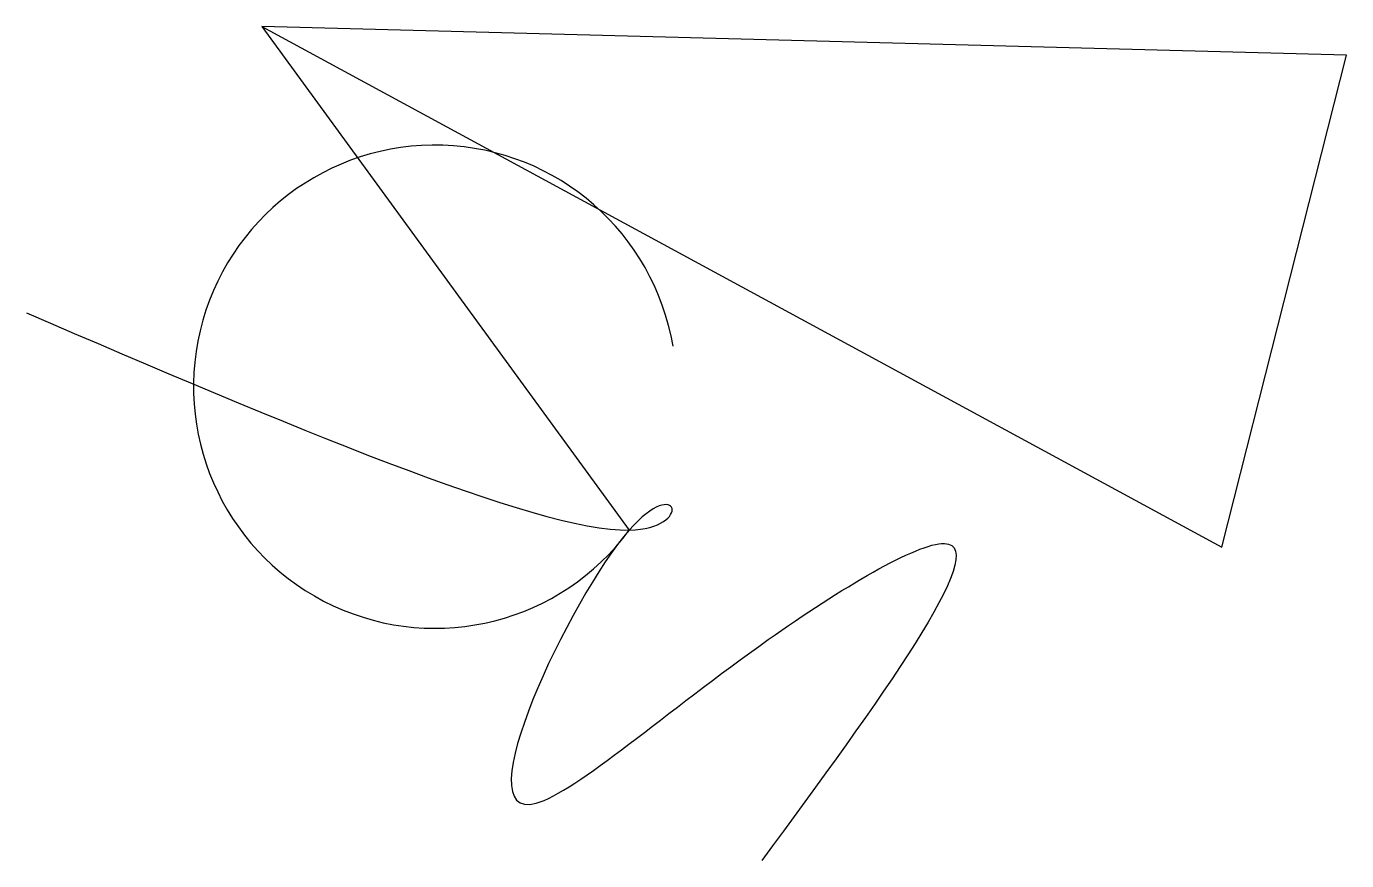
# Model space of a CAD drawing. Header units: inches. Extents: x 13.3 to 28.4, y 5.7 to 15.3.
import ezdxf

# ---------------------------------------------------------------- set-up
doc = ezdxf.new("R2010")
doc.units = ezdxf.units.IN
doc.header["$MEASUREMENT"] = 0

msp = doc.modelspace()

# ---------------------------------------------------------------- linework, layer by layer
msp.add_lwpolyline([(15.971, 15.308), (26.996, 9.331), (28.429, 14.977), (15.971, 15.308), (20.19, 9.527)])
msp.add_arc((17.959, 11.173), 2.773, 9.6292, 323.5775)
msp.add_spline([(13.267, 12.02), (20.19, 9.527), (20.19, 9.527, 5.14), (19.122, 6.392), (21.787, 8.27), (23.809, 9.373), (21.711, 5.733)], degree=3)

doc.saveas('drawing.dxf')
